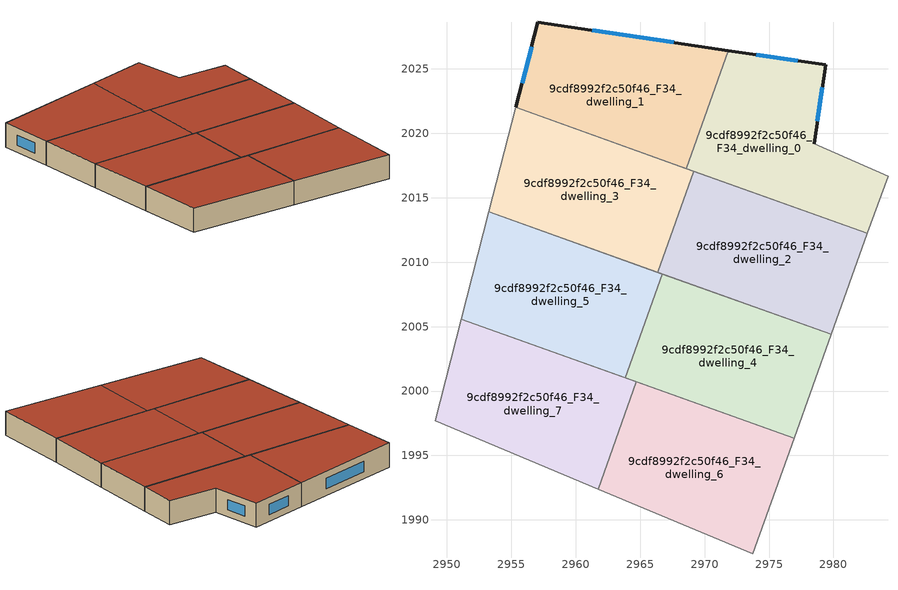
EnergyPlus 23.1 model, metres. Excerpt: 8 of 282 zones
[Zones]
9cdf8992f2c50f46_F34_dwelling_0
 floor to 9cdf8992f2c50f46_F33_dwelling_0 (EU_floor_Construction): 2979.39,2025.3 2978.5,2019.21 2984.23,2016.69 2982.64,2012.23 2968.57,2017.27 2971.85,2026.42 z102
 wall outside (EU_wall_Construction): 2978.5,2019.21 2979.39,2025.3 2971.85,2026.42 z102:105
 wall adiabatic (EU_wall_Construction): 2968.57,2017.27 2982.64,2012.23 2984.23,2016.69 2978.5,2019.21 z102:105
 wall to 9cdf8992f2c50f46_F34_dwelling_1 (EU_wall_Construction): 2971.85,2026.42 2968.57,2017.27 z102:105
 window (EU_Window_Construction): 2977.24,2025.62 2974.01,2026.1 / 2978.75,2020.95 2979.14,2023.56 z102.86:104.14
 roof outside (EU_roof_Construction): 2982.64,2012.23 2984.23,2016.69 2978.5,2019.21 2979.39,2025.3 2971.85,2026.42 2968.57,2017.27 z105
9cdf8992f2c50f46_F34_dwelling_1
 floor to 9cdf8992f2c50f46_F33_dwelling_1 (EU_floor_Construction): 2971.85,2026.42 2968.57,2017.27 2955.35,2022.01 2957.05,2028.62 z102
 wall outside (EU_wall_Construction): 2971.85,2026.42 2957.05,2028.62 2955.35,2022.01 z102:105
 wall adiabatic (EU_wall_Construction): 2955.35,2022.01 2968.57,2017.27 z102:105
 window (EU_Window_Construction): 2967.62,2027.05 2961.28,2028 / 2956.57,2026.73 2955.83,2023.9 z102.86:104.14
 roof outside (EU_roof_Construction): 2968.57,2017.27 2971.85,2026.42 2957.05,2028.62 2955.35,2022.01 z105
9cdf8992f2c50f46_F34_dwelling_2
 floor to 9cdf8992f2c50f46_F33_dwelling_2 (EU_floor_Construction): 2982.64,2012.23 2979.83,2004.39 2966.36,2009.21 2969.17,2017.05 z102
 wall adiabatic (EU_wall_Construction): 2966.36,2009.21 2979.83,2004.39 2982.64,2012.23 2969.17,2017.05 z102:105
 wall to 9cdf8992f2c50f46_F34_dwelling_3 (EU_wall_Construction): 2969.17,2017.05 2966.36,2009.21 z102:105
 roof outside (EU_roof_Construction): 2979.83,2004.39 2982.64,2012.23 2969.17,2017.05 2966.36,2009.21 z105
9cdf8992f2c50f46_F34_dwelling_3
 floor to 9cdf8992f2c50f46_F33_dwelling_3 (EU_floor_Construction): 2969.17,2017.05 2966.36,2009.21 2953.26,2013.91 2955.35,2022.01 z102
 wall adiabatic (EU_wall_Construction): 2969.17,2017.05 2955.35,2022.01 2953.26,2013.91 2966.36,2009.21 z102:105
 roof outside (EU_roof_Construction): 2966.36,2009.21 2969.17,2017.05 2955.35,2022.01 2953.26,2013.91 z105
9cdf8992f2c50f46_F34_dwelling_4
 floor to 9cdf8992f2c50f46_F33_dwelling_4 (EU_floor_Construction): 2979.83,2004.39 2976.94,1996.33 2963.84,2001.02 2966.73,2009.08 z102
 wall adiabatic (EU_wall_Construction): 2963.84,2001.02 2976.94,1996.33 2979.83,2004.39 2966.73,2009.08 z102:105
 wall to 9cdf8992f2c50f46_F34_dwelling_5 (EU_wall_Construction): 2966.73,2009.08 2963.84,2001.02 z102:105
 roof outside (EU_roof_Construction): 2976.94,1996.33 2979.83,2004.39 2966.73,2009.08 2963.84,2001.02 z105
9cdf8992f2c50f46_F34_dwelling_5
 floor to 9cdf8992f2c50f46_F33_dwelling_5 (EU_floor_Construction): 2966.73,2009.08 2963.84,2001.02 2951.11,2005.58 2953.26,2013.91 z102
 wall adiabatic (EU_wall_Construction): 2966.73,2009.08 2953.26,2013.91 2951.11,2005.58 2963.84,2001.02 z102:105
 roof outside (EU_roof_Construction): 2963.84,2001.02 2966.73,2009.08 2953.26,2013.91 2951.11,2005.58 z105
9cdf8992f2c50f46_F34_dwelling_6
 floor to 9cdf8992f2c50f46_F33_dwelling_6 (EU_floor_Construction): 2976.94,1996.33 2973.73,1987.37 2961.73,1992.39 2964.71,2000.71 z102
 wall adiabatic (EU_wall_Construction): 2961.73,1992.39 2973.73,1987.37 2976.94,1996.33 2964.71,2000.71 z102:105
 wall to 9cdf8992f2c50f46_F34_dwelling_7 (EU_wall_Construction): 2964.71,2000.71 2961.73,1992.39 z102:105
 roof outside (EU_roof_Construction): 2973.73,1987.37 2976.94,1996.33 2964.71,2000.71 2961.73,1992.39 z105
9cdf8992f2c50f46_F34_dwelling_7
 floor to 9cdf8992f2c50f46_F33_dwelling_7 (EU_floor_Construction): 2964.71,2000.71 2961.73,1992.39 2949.08,1997.68 2951.11,2005.58 z102
 wall adiabatic (EU_wall_Construction): 2964.71,2000.71 2951.11,2005.58 2949.08,1997.68 2961.73,1992.39 z102:105
 roof outside (EU_roof_Construction): 2961.73,1992.39 2964.71,2000.71 2951.11,2005.58 2949.08,1997.68 z105
[Building]
EU S2 Campaign: North Axis=0; Terrain=City; Solar Distribution=FullExterior
[Site:Location]
Helsinki-Vantaa.AP: Latitude=60.317; Longitude=24.963; Time Zone=2; Elevation=54.6
[SizingPeriod:WeatherFileDays]
AnnualSizingPeriod: Begin Month=1; Begin Day of Month=1; End Month=12; End Day of Month=31; Day of Week for Start Day=Monday; Use Weather File Daylight Saving Period=No; Use Weather File Rain and Snow Indicators=No
[MATERIAL]
EU_InternalMass_Material: Roughness=MediumRough; Thickness=0.1; Conductivity=1; Density=1800; Specific Heat=900; Thermal Absorptance=0.9; Solar Absorptance=0.7; Visible Absorptance=0.7
[MATERIAL:NOMASS] Roughness=MediumRough; Thermal Absorptance=0.9; Solar Absorptance=0.7; Visible Absorptance=0.7
Name | Thermal Resistance
EU_wall_NoMass | 5.91765
EU_roof_NoMass | 11.1778
EU_floor_NoMass | 6.2875
[WINDOWMATERIAL:SIMPLEGLAZINGSYSTEM]
EU_Window_SimpleGlazing: UFactor=0.994035; Solar Heat Gain Coefficient=0.7; Visible Transmittance=0.7
[CONSTRUCTION]
EU_wall_Construction: EU_wall_NoMass
EU_roof_Construction: EU_roof_NoMass
EU_floor_Construction: EU_floor_NoMass
EU_Window_Construction: EU_Window_SimpleGlazing
EU_InternalMass_Construction: EU_InternalMass_Material
[ZONE] Type=1; Multiplier=1; Ceiling Height=autocalculate; Floor Area=autocalculate; Part of Total Floor Area=Yes
Name | Volume
9cdf8992f2c50f46_F34_dwelling_0 | 357.466
9cdf8992f2c50f46_F34_dwelling_1 | 357.464
9cdf8992f2c50f46_F34_dwelling_2 | 357.456
9cdf8992f2c50f46_F34_dwelling_3 | 357.463
9cdf8992f2c50f46_F34_dwelling_4 | 357.469
9cdf8992f2c50f46_F34_dwelling_5 | 357.488
9cdf8992f2c50f46_F34_dwelling_6 | 357.472
9cdf8992f2c50f46_F34_dwelling_7 | 357.478
[INTERNALMASS] Construction=EU_InternalMass_Construction
Name | Zone or ZoneList | Surface Area
9cdf8992f2c50f46_F34_dwelling_0_EU_InternalMass | 9cdf8992f2c50f46_F34_dwelling_0 | 119.155
9cdf8992f2c50f46_F34_dwelling_1_EU_InternalMass | 9cdf8992f2c50f46_F34_dwelling_1 | 119.155
9cdf8992f2c50f46_F34_dwelling_2_EU_InternalMass | 9cdf8992f2c50f46_F34_dwelling_2 | 119.15
9cdf8992f2c50f46_F34_dwelling_3_EU_InternalMass | 9cdf8992f2c50f46_F34_dwelling_3 | 119.157
9cdf8992f2c50f46_F34_dwelling_4_EU_InternalMass | 9cdf8992f2c50f46_F34_dwelling_4 | 119.157
9cdf8992f2c50f46_F34_dwelling_5_EU_InternalMass | 9cdf8992f2c50f46_F34_dwelling_5 | 119.163
9cdf8992f2c50f46_F34_dwelling_6_EU_InternalMass | 9cdf8992f2c50f46_F34_dwelling_6 | 119.156
9cdf8992f2c50f46_F34_dwelling_7_EU_InternalMass | 9cdf8992f2c50f46_F34_dwelling_7 | 119.159
[OTHEREQUIPMENT] Fuel Type=Electricity; Design Level Calculation Method=Watts/Area; Power per Zone Floor Area=1; Fraction Latent=0; Fraction Radiant=0; Fraction Lost=0; Carbon Dioxide Generation Rate=0; EndUse Subcategory=EU_Step8_InternalGains
Name | Zone or ZoneList or Space or SpaceList | Schedule
EU_Step8_InternalGain_9cdf8992f2c50f46_F34_dwelling_0_f000 | 9cdf8992f2c50f46_F34_dwelling_0 | EU_Step8_GainSchedule_9cdf8992f2c50f46_F34_dwelling_0_f000
EU_Step8_InternalGain_9cdf8992f2c50f46_F34_dwelling_1_f000 | 9cdf8992f2c50f46_F34_dwelling_1 | EU_Step8_GainSchedule_9cdf8992f2c50f46_F34_dwelling_1_f000
EU_Step8_InternalGain_9cdf8992f2c50f46_F34_dwelling_2_f000 | 9cdf8992f2c50f46_F34_dwelling_2 | EU_Step8_GainSchedule_9cdf8992f2c50f46_F34_dwelling_2_f000
EU_Step8_InternalGain_9cdf8992f2c50f46_F34_dwelling_3_f000 | 9cdf8992f2c50f46_F34_dwelling_3 | EU_Step8_GainSchedule_9cdf8992f2c50f46_F34_dwelling_3_f000
EU_Step8_InternalGain_9cdf8992f2c50f46_F34_dwelling_4_f000 | 9cdf8992f2c50f46_F34_dwelling_4 | EU_Step8_GainSchedule_9cdf8992f2c50f46_F34_dwelling_4_f000
EU_Step8_InternalGain_9cdf8992f2c50f46_F34_dwelling_5_f000 | 9cdf8992f2c50f46_F34_dwelling_5 | EU_Step8_GainSchedule_9cdf8992f2c50f46_F34_dwelling_5_f000
EU_Step8_InternalGain_9cdf8992f2c50f46_F34_dwelling_6_f000 | 9cdf8992f2c50f46_F34_dwelling_6 | EU_Step8_GainSchedule_9cdf8992f2c50f46_F34_dwelling_6_f000
EU_Step8_InternalGain_9cdf8992f2c50f46_F34_dwelling_7_f000 | 9cdf8992f2c50f46_F34_dwelling_7 | EU_Step8_GainSchedule_9cdf8992f2c50f46_F34_dwelling_7_f000
[ZONEVENTILATION:DESIGNFLOWRATE] Schedule=EU_AlwaysOn; Design Flow Rate Calculation Method=AirChanges/Hour; Air Changes per Hour=0.596421; Ventilation Type=Natural; Fan Pressure Rise=0; Fan Total Efficiency=1; Constant Term Coefficient=1; Temperature Term Coefficient=0; Velocity Term Coefficient=0; Velocity Squared Term Coefficient=0; Minimum Indoor Temperature=-100; Maximum Indoor Temperature=100; Delta Temperature=-100; Minimum Outdoor Temperature=-100; Maximum Outdoor Temperature=100; Maximum Wind Speed=40
Name | Zone or ZoneList or Space or SpaceList
EU_ConstantAir_9cdf8992f2c50f46_F34_dwelling_0 | 9cdf8992f2c50f46_F34_dwelling_0
EU_ConstantAir_9cdf8992f2c50f46_F34_dwelling_1 | 9cdf8992f2c50f46_F34_dwelling_1
EU_ConstantAir_9cdf8992f2c50f46_F34_dwelling_2 | 9cdf8992f2c50f46_F34_dwelling_2
EU_ConstantAir_9cdf8992f2c50f46_F34_dwelling_3 | 9cdf8992f2c50f46_F34_dwelling_3
EU_ConstantAir_9cdf8992f2c50f46_F34_dwelling_4 | 9cdf8992f2c50f46_F34_dwelling_4
EU_ConstantAir_9cdf8992f2c50f46_F34_dwelling_5 | 9cdf8992f2c50f46_F34_dwelling_5
EU_ConstantAir_9cdf8992f2c50f46_F34_dwelling_6 | 9cdf8992f2c50f46_F34_dwelling_6
EU_ConstantAir_9cdf8992f2c50f46_F34_dwelling_7 | 9cdf8992f2c50f46_F34_dwelling_7
[HVACTEMPLATE:THERMOSTAT] Constant Heating Setpoint=20; Constant Cooling Setpoint=50
EU_HeatOnly_9cdf8992f2c50f46_F0_dwelling_0; EU_HeatOnly_9cdf8992f2c50f46_F0_dwelling_1; EU_HeatOnly_9cdf8992f2c50f46_F0_dwelling_2; EU_HeatOnly_9cdf8992f2c50f46_F0_dwelling_3; EU_HeatOnly_9cdf8992f2c50f46_F0_dwelling_4; EU_HeatOnly_9cdf8992f2c50f46_F0_dwelling_5; EU_HeatOnly_9cdf8992f2c50f46_F0_dwelling_6; EU_HeatOnly_9cdf8992f2c50f46_F0_dwelling_7; EU_HeatOnly_9cdf8992f2c50f46_F0_dwelling_8; EU_HeatOnly_9cdf8992f2c50f46_F1_dwelling_0; EU_HeatOnly_9cdf8992f2c50f46_F1_dwelling_1; EU_HeatOnly_9cdf8992f2c50f46_F1_dwelling_2; EU_HeatOnly_9cdf8992f2c50f46_F1_dwelling_3; EU_HeatOnly_9cdf8992f2c50f46_F1_dwelling_4; EU_HeatOnly_9cdf8992f2c50f46_F1_dwelling_5; EU_HeatOnly_9cdf8992f2c50f46_F1_dwelling_6; EU_HeatOnly_9cdf8992f2c50f46_F1_dwelling_7; EU_HeatOnly_9cdf8992f2c50f46_F1_dwelling_8; EU_HeatOnly_9cdf8992f2c50f46_F2_dwelling_0; EU_HeatOnly_9cdf8992f2c50f46_F2_dwelling_1; EU_HeatOnly_9cdf8992f2c50f46_F2_dwelling_2; EU_HeatOnly_9cdf8992f2c50f46_F2_dwelling_3; EU_HeatOnly_9cdf8992f2c50f46_F2_dwelling_4; EU_HeatOnly_9cdf8992f2c50f46_F2_dwelling_5; EU_HeatOnly_9cdf8992f2c50f46_F2_dwelling_6; EU_HeatOnly_9cdf8992f2c50f46_F2_dwelling_7; EU_HeatOnly_9cdf8992f2c50f46_F3_dwelling_0; EU_HeatOnly_9cdf8992f2c50f46_F3_dwelling_1; EU_HeatOnly_9cdf8992f2c50f46_F3_dwelling_2; EU_HeatOnly_9cdf8992f2c50f46_F3_dwelling_3; EU_HeatOnly_9cdf8992f2c50f46_F3_dwelling_4; EU_HeatOnly_9cdf8992f2c50f46_F3_dwelling_5; EU_HeatOnly_9cdf8992f2c50f46_F3_dwelling_6; EU_HeatOnly_9cdf8992f2c50f46_F3_dwelling_7; EU_HeatOnly_9cdf8992f2c50f46_F4_dwelling_0; EU_HeatOnly_9cdf8992f2c50f46_F4_dwelling_1; EU_HeatOnly_9cdf8992f2c50f46_F4_dwelling_2; EU_HeatOnly_9cdf8992f2c50f46_F4_dwelling_3; EU_HeatOnly_9cdf8992f2c50f46_F4_dwelling_4; EU_HeatOnly_9cdf8992f2c50f46_F4_dwelling_5; EU_HeatOnly_9cdf8992f2c50f46_F4_dwelling_6; EU_HeatOnly_9cdf8992f2c50f46_F4_dwelling_7; EU_HeatOnly_9cdf8992f2c50f46_F5_dwelling_0; EU_HeatOnly_9cdf8992f2c50f46_F5_dwelling_1; EU_HeatOnly_9cdf8992f2c50f46_F5_dwelling_2; EU_HeatOnly_9cdf8992f2c50f46_F5_dwelling_3; EU_HeatOnly_9cdf8992f2c50f46_F5_dwelling_4; EU_HeatOnly_9cdf8992f2c50f46_F5_dwelling_5; EU_HeatOnly_9cdf8992f2c50f46_F5_dwelling_6; EU_HeatOnly_9cdf8992f2c50f46_F5_dwelling_7; EU_HeatOnly_9cdf8992f2c50f46_F6_dwelling_0; EU_HeatOnly_9cdf8992f2c50f46_F6_dwelling_1; EU_HeatOnly_9cdf8992f2c50f46_F6_dwelling_2; EU_HeatOnly_9cdf8992f2c50f46_F6_dwelling_3; EU_HeatOnly_9cdf8992f2c50f46_F6_dwelling_4; EU_HeatOnly_9cdf8992f2c50f46_F6_dwelling_5; EU_HeatOnly_9cdf8992f2c50f46_F6_dwelling_6; EU_HeatOnly_9cdf8992f2c50f46_F6_dwelling_7; EU_HeatOnly_9cdf8992f2c50f46_F7_dwelling_0; EU_HeatOnly_9cdf8992f2c50f46_F7_dwelling_1; EU_HeatOnly_9cdf8992f2c50f46_F7_dwelling_2; EU_HeatOnly_9cdf8992f2c50f46_F7_dwelling_3; EU_HeatOnly_9cdf8992f2c50f46_F7_dwelling_4; EU_HeatOnly_9cdf8992f2c50f46_F7_dwelling_5; EU_HeatOnly_9cdf8992f2c50f46_F7_dwelling_6; EU_HeatOnly_9cdf8992f2c50f46_F7_dwelling_7; EU_HeatOnly_9cdf8992f2c50f46_F8_dwelling_0; EU_HeatOnly_9cdf8992f2c50f46_F8_dwelling_1; EU_HeatOnly_9cdf8992f2c50f46_F8_dwelling_2; EU_HeatOnly_9cdf8992f2c50f46_F8_dwelling_3; EU_HeatOnly_9cdf8992f2c50f46_F8_dwelling_4; EU_HeatOnly_9cdf8992f2c50f46_F8_dwelling_5; EU_HeatOnly_9cdf8992f2c50f46_F8_dwelling_6; EU_HeatOnly_9cdf8992f2c50f46_F8_dwelling_7; EU_HeatOnly_9cdf8992f2c50f46_F9_dwelling_0; EU_HeatOnly_9cdf8992f2c50f46_F9_dwelling_1; EU_HeatOnly_9cdf8992f2c50f46_F9_dwelling_2; EU_HeatOnly_9cdf8992f2c50f46_F9_dwelling_3; EU_HeatOnly_9cdf8992f2c50f46_F9_dwelling_4; EU_HeatOnly_9cdf8992f2c50f46_F9_dwelling_5; EU_HeatOnly_9cdf8992f2c50f46_F9_dwelling_6; EU_HeatOnly_9cdf8992f2c50f46_F9_dwelling_7; EU_HeatOnly_9cdf8992f2c50f46_F10_dwelling_0; EU_HeatOnly_9cdf8992f2c50f46_F10_dwelling_1; EU_HeatOnly_9cdf8992f2c50f46_F10_dwelling_2; EU_HeatOnly_9cdf8992f2c50f46_F10_dwelling_3; EU_HeatOnly_9cdf8992f2c50f46_F10_dwelling_4; EU_HeatOnly_9cdf8992f2c50f46_F10_dwelling_5; EU_HeatOnly_9cdf8992f2c50f46_F10_dwelling_6; EU_HeatOnly_9cdf8992f2c50f46_F10_dwelling_7; EU_HeatOnly_9cdf8992f2c50f46_F11_dwelling_0; EU_HeatOnly_9cdf8992f2c50f46_F11_dwelling_1; EU_HeatOnly_9cdf8992f2c50f46_F11_dwelling_2; EU_HeatOnly_9cdf8992f2c50f46_F11_dwelling_3; EU_HeatOnly_9cdf8992f2c50f46_F11_dwelling_4; EU_HeatOnly_9cdf8992f2c50f46_F11_dwelling_5; EU_HeatOnly_9cdf8992f2c50f46_F11_dwelling_6; EU_HeatOnly_9cdf8992f2c50f46_F11_dwelling_7; EU_HeatOnly_9cdf8992f2c50f46_F12_dwelling_0; EU_HeatOnly_9cdf8992f2c50f46_F12_dwelling_1; EU_HeatOnly_9cdf8992f2c50f46_F12_dwelling_2; EU_HeatOnly_9cdf8992f2c50f46_F12_dwelling_3; EU_HeatOnly_9cdf8992f2c50f46_F12_dwelling_4; EU_HeatOnly_9cdf8992f2c50f46_F12_dwelling_5; EU_HeatOnly_9cdf8992f2c50f46_F12_dwelling_6; EU_HeatOnly_9cdf8992f2c50f46_F12_dwelling_7; EU_HeatOnly_9cdf8992f2c50f46_F13_dwelling_0; EU_HeatOnly_9cdf8992f2c50f46_F13_dwelling_1; EU_HeatOnly_9cdf8992f2c50f46_F13_dwelling_2; EU_HeatOnly_9cdf8992f2c50f46_F13_dwelling_3; EU_HeatOnly_9cdf8992f2c50f46_F13_dwelling_4; EU_HeatOnly_9cdf8992f2c50f46_F13_dwelling_5; EU_HeatOnly_9cdf8992f2c50f46_F13_dwelling_6; EU_HeatOnly_9cdf8992f2c50f46_F13_dwelling_7; EU_HeatOnly_9cdf8992f2c50f46_F14_dwelling_0; EU_HeatOnly_9cdf8992f2c50f46_F14_dwelling_1; EU_HeatOnly_9cdf8992f2c50f46_F14_dwelling_2; EU_HeatOnly_9cdf8992f2c50f46_F14_dwelling_3; EU_HeatOnly_9cdf8992f2c50f46_F14_dwelling_4; EU_HeatOnly_9cdf8992f2c50f46_F14_dwelling_5; EU_HeatOnly_9cdf8992f2c50f46_F14_dwelling_6; EU_HeatOnly_9cdf8992f2c50f46_F14_dwelling_7; EU_HeatOnly_9cdf8992f2c50f46_F15_dwelling_0; EU_HeatOnly_9cdf8992f2c50f46_F15_dwelling_1; EU_HeatOnly_9cdf8992f2c50f46_F15_dwelling_2; EU_HeatOnly_9cdf8992f2c50f46_F15_dwelling_3; EU_HeatOnly_9cdf8992f2c50f46_F15_dwelling_4; EU_HeatOnly_9cdf8992f2c50f46_F15_dwelling_5; EU_HeatOnly_9cdf8992f2c50f46_F15_dwelling_6; EU_HeatOnly_9cdf8992f2c50f46_F15_dwelling_7; EU_HeatOnly_9cdf8992f2c50f46_F16_dwelling_0; EU_HeatOnly_9cdf8992f2c50f46_F16_dwelling_1; EU_HeatOnly_9cdf8992f2c50f46_F16_dwelling_2; EU_HeatOnly_9cdf8992f2c50f46_F16_dwelling_3; EU_HeatOnly_9cdf8992f2c50f46_F16_dwelling_4; EU_HeatOnly_9cdf8992f2c50f46_F16_dwelling_5; EU_HeatOnly_9cdf8992f2c50f46_F16_dwelling_6; EU_HeatOnly_9cdf8992f2c50f46_F16_dwelling_7; EU_HeatOnly_9cdf8992f2c50f46_F17_dwelling_0; EU_HeatOnly_9cdf8992f2c50f46_F17_dwelling_1; EU_HeatOnly_9cdf8992f2c50f46_F17_dwelling_2; EU_HeatOnly_9cdf8992f2c50f46_F17_dwelling_3; EU_HeatOnly_9cdf8992f2c50f46_F17_dwelling_4; EU_HeatOnly_9cdf8992f2c50f46_F17_dwelling_5; EU_HeatOnly_9cdf8992f2c50f46_F17_dwelling_6; EU_HeatOnly_9cdf8992f2c50f46_F17_dwelling_7; EU_HeatOnly_9cdf8992f2c50f46_F18_dwelling_0; EU_HeatOnly_9cdf8992f2c50f46_F18_dwelling_1; EU_HeatOnly_9cdf8992f2c50f46_F18_dwelling_2; EU_HeatOnly_9cdf8992f2c50f46_F18_dwelling_3; EU_HeatOnly_9cdf8992f2c50f46_F18_dwelling_4; EU_HeatOnly_9cdf8992f2c50f46_F18_dwelling_5; EU_HeatOnly_9cdf8992f2c50f46_F18_dwelling_6; EU_HeatOnly_9cdf8992f2c50f46_F18_dwelling_7; EU_HeatOnly_9cdf8992f2c50f46_F19_dwelling_0; EU_HeatOnly_9cdf8992f2c50f46_F19_dwelling_1; EU_HeatOnly_9cdf8992f2c50f46_F19_dwelling_2; EU_HeatOnly_9cdf8992f2c50f46_F19_dwelling_3; EU_HeatOnly_9cdf8992f2c50f46_F19_dwelling_4; EU_HeatOnly_9cdf8992f2c50f46_F19_dwelling_5; EU_HeatOnly_9cdf8992f2c50f46_F19_dwelling_6; EU_HeatOnly_9cdf8992f2c50f46_F19_dwelling_7; EU_HeatOnly_9cdf8992f2c50f46_F20_dwelling_0; EU_HeatOnly_9cdf8992f2c50f46_F20_dwelling_1; EU_HeatOnly_9cdf8992f2c50f46_F20_dwelling_2; EU_HeatOnly_9cdf8992f2c50f46_F20_dwelling_3; EU_HeatOnly_9cdf8992f2c50f46_F20_dwelling_4; EU_HeatOnly_9cdf8992f2c50f46_F20_dwelling_5; EU_HeatOnly_9cdf8992f2c50f46_F20_dwelling_6; EU_HeatOnly_9cdf8992f2c50f46_F20_dwelling_7; EU_HeatOnly_9cdf8992f2c50f46_F21_dwelling_0; EU_HeatOnly_9cdf8992f2c50f46_F21_dwelling_1; EU_HeatOnly_9cdf8992f2c50f46_F21_dwelling_2; EU_HeatOnly_9cdf8992f2c50f46_F21_dwelling_3; EU_HeatOnly_9cdf8992f2c50f46_F21_dwelling_4; EU_HeatOnly_9cdf8992f2c50f46_F21_dwelling_5; EU_HeatOnly_9cdf8992f2c50f46_F21_dwelling_6; EU_HeatOnly_9cdf8992f2c50f46_F21_dwelling_7; EU_HeatOnly_9cdf8992f2c50f46_F22_dwelling_0; EU_HeatOnly_9cdf8992f2c50f46_F22_dwelling_1; EU_HeatOnly_9cdf8992f2c50f46_F22_dwelling_2; EU_HeatOnly_9cdf8992f2c50f46_F22_dwelling_3; EU_HeatOnly_9cdf8992f2c50f46_F22_dwelling_4; EU_HeatOnly_9cdf8992f2c50f46_F22_dwelling_5; EU_HeatOnly_9cdf8992f2c50f46_F22_dwelling_6; EU_HeatOnly_9cdf8992f2c50f46_F22_dwelling_7; EU_HeatOnly_9cdf8992f2c50f46_F23_dwelling_0; EU_HeatOnly_9cdf8992f2c50f46_F23_dwelling_1; EU_HeatOnly_9cdf8992f2c50f46_F23_dwelling_2; EU_HeatOnly_9cdf8992f2c50f46_F23_dwelling_3; EU_HeatOnly_9cdf8992f2c50f46_F23_dwelling_4; EU_HeatOnly_9cdf8992f2c50f46_F23_dwelling_5; EU_HeatOnly_9cdf8992f2c50f46_F23_dwelling_6; EU_HeatOnly_9cdf8992f2c50f46_F23_dwelling_7; EU_HeatOnly_9cdf8992f2c50f46_F24_dwelling_0; EU_HeatOnly_9cdf8992f2c50f46_F24_dwelling_1; EU_HeatOnly_9cdf8992f2c50f46_F24_dwelling_2; EU_HeatOnly_9cdf8992f2c50f46_F24_dwelling_3; EU_HeatOnly_9cdf8992f2c50f46_F24_dwelling_4; EU_HeatOnly_9cdf8992f2c50f46_F24_dwelling_5; EU_HeatOnly_9cdf8992f2c50f46_F24_dwelling_6; EU_HeatOnly_9cdf8992f2c50f46_F24_dwelling_7; EU_HeatOnly_9cdf8992f2c50f46_F25_dwelling_0; EU_HeatOnly_9cdf8992f2c50f46_F25_dwelling_1; EU_HeatOnly_9cdf8992f2c50f46_F25_dwelling_2; EU_HeatOnly_9cdf8992f2c50f46_F25_dwelling_3; EU_HeatOnly_9cdf8992f2c50f46_F25_dwelling_4; EU_HeatOnly_9cdf8992f2c50f46_F25_dwelling_5; EU_HeatOnly_9cdf8992f2c50f46_F25_dwelling_6; EU_HeatOnly_9cdf8992f2c50f46_F25_dwelling_7; EU_HeatOnly_9cdf8992f2c50f46_F26_dwelling_0; EU_HeatOnly_9cdf8992f2c50f46_F26_dwelling_1; EU_HeatOnly_9cdf8992f2c50f46_F26_dwelling_2; EU_HeatOnly_9cdf8992f2c50f46_F26_dwelling_3; EU_HeatOnly_9cdf8992f2c50f46_F26_dwelling_4; EU_HeatOnly_9cdf8992f2c50f46_F26_dwelling_5; EU_HeatOnly_9cdf8992f2c50f46_F26_dwelling_6; EU_HeatOnly_9cdf8992f2c50f46_F26_dwelling_7; EU_HeatOnly_9cdf8992f2c50f46_F27_dwelling_0; EU_HeatOnly_9cdf8992f2c50f46_F27_dwelling_1; EU_HeatOnly_9cdf8992f2c50f46_F27_dwelling_2; EU_HeatOnly_9cdf8992f2c50f46_F27_dwelling_3; EU_HeatOnly_9cdf8992f2c50f46_F27_dwelling_4; EU_HeatOnly_9cdf8992f2c50f46_F27_dwelling_5; EU_HeatOnly_9cdf8992f2c50f46_F27_dwelling_6; EU_HeatOnly_9cdf8992f2c50f46_F27_dwelling_7; EU_HeatOnly_9cdf8992f2c50f46_F28_dwelling_0; EU_HeatOnly_9cdf8992f2c50f46_F28_dwelling_1; EU_HeatOnly_9cdf8992f2c50f46_F28_dwelling_2; EU_HeatOnly_9cdf8992f2c50f46_F28_dwelling_3; EU_HeatOnly_9cdf8992f2c50f46_F28_dwelling_4; EU_HeatOnly_9cdf8992f2c50f46_F28_dwelling_5; EU_HeatOnly_9cdf8992f2c50f46_F28_dwelling_6; EU_HeatOnly_9cdf8992f2c50f46_F28_dwelling_7; EU_HeatOnly_9cdf8992f2c50f46_F29_dwelling_0; EU_HeatOnly_9cdf8992f2c50f46_F29_dwelling_1; EU_HeatOnly_9cdf8992f2c50f46_F29_dwelling_2; EU_HeatOnly_9cdf8992f2c50f46_F29_dwelling_3; EU_HeatOnly_9cdf8992f2c50f46_F29_dwelling_4; EU_HeatOnly_9cdf8992f2c50f46_F29_dwelling_5; EU_HeatOnly_9cdf8992f2c50f46_F29_dwelling_6; EU_HeatOnly_9cdf8992f2c50f46_F29_dwelling_7; EU_HeatOnly_9cdf8992f2c50f46_F30_dwelling_0; EU_HeatOnly_9cdf8992f2c50f46_F30_dwelling_1; EU_HeatOnly_9cdf8992f2c50f46_F30_dwelling_2; EU_HeatOnly_9cdf8992f2c50f46_F30_dwelling_3; EU_HeatOnly_9cdf8992f2c50f46_F30_dwelling_4; EU_HeatOnly_9cdf8992f2c50f46_F30_dwelling_5; EU_HeatOnly_9cdf8992f2c50f46_F30_dwelling_6; EU_HeatOnly_9cdf8992f2c50f46_F30_dwelling_7; EU_HeatOnly_9cdf8992f2c50f46_F31_dwelling_0; EU_HeatOnly_9cdf8992f2c50f46_F31_dwelling_1; EU_HeatOnly_9cdf8992f2c50f46_F31_dwelling_2; EU_HeatOnly_9cdf8992f2c50f46_F31_dwelling_3; EU_HeatOnly_9cdf8992f2c50f46_F31_dwelling_4; EU_HeatOnly_9cdf8992f2c50f46_F31_dwelling_5; EU_HeatOnly_9cdf8992f2c50f46_F31_dwelling_6; EU_HeatOnly_9cdf8992f2c50f46_F31_dwelling_7; EU_HeatOnly_9cdf8992f2c50f46_F32_dwelling_0; EU_HeatOnly_9cdf8992f2c50f46_F32_dwelling_1; EU_HeatOnly_9cdf8992f2c50f46_F32_dwelling_2; EU_HeatOnly_9cdf8992f2c50f46_F32_dwelling_3; EU_HeatOnly_9cdf8992f2c50f46_F32_dwelling_4; EU_HeatOnly_9cdf8992f2c50f46_F32_dwelling_5; EU_HeatOnly_9cdf8992f2c50f46_F32_dwelling_6; EU_HeatOnly_9cdf8992f2c50f46_F32_dwelling_7; EU_HeatOnly_9cdf8992f2c50f46_F33_dwelling_0; EU_HeatOnly_9cdf8992f2c50f46_F33_dwelling_1; EU_HeatOnly_9cdf8992f2c50f46_F33_dwelling_2; EU_HeatOnly_9cdf8992f2c50f46_F33_dwelling_3; EU_HeatOnly_9cdf8992f2c50f46_F33_dwelling_4; EU_HeatOnly_9cdf8992f2c50f46_F33_dwelling_5; EU_HeatOnly_9cdf8992f2c50f46_F33_dwelling_6; EU_HeatOnly_9cdf8992f2c50f46_F33_dwelling_7; EU_HeatOnly_9cdf8992f2c50f46_F34_dwelling_0; EU_HeatOnly_9cdf8992f2c50f46_F34_dwelling_1; EU_HeatOnly_9cdf8992f2c50f46_F34_dwelling_2; EU_HeatOnly_9cdf8992f2c50f46_F34_dwelling_3; EU_HeatOnly_9cdf8992f2c50f46_F34_dwelling_4; EU_HeatOnly_9cdf8992f2c50f46_F34_dwelling_5; EU_HeatOnly_9cdf8992f2c50f46_F34_dwelling_6; EU_HeatOnly_9cdf8992f2c50f46_F34_dwelling_7
[HVACTEMPLATE:ZONE:IDEALLOADSAIRSYSTEM] System Availability Schedule=EU_AlwaysOn; Maximum Heating Supply Air Temperature=50; Minimum Cooling Supply Air Temperature=13; Maximum Heating Supply Air Humidity Ratio=0.0156; Minimum Cooling Supply Air Humidity Ratio=0.0077; Heating Limit=NoLimit; Cooling Limit=NoLimit; Heating Availability Schedule=EU_AlwaysOn; Cooling Availability Schedule=EU_CoolingOff; Dehumidification Control Type=ConstantSensibleHeatRatio; Cooling Sensible Heat Ratio=0.7; Dehumidification Setpoint=60; Humidification Control Type=None; Humidification Setpoint=30; Outdoor Air Method=None; Outdoor Air Flow Rate per Person=0.00944; Outdoor Air Flow Rate per Zone Floor Area=0; Outdoor Air Flow Rate per Zone=0; Demand Controlled Ventilation Type=None; Outdoor Air Economizer Type=NoEconomizer; Heat Recovery Type=None; Sensible Heat Recovery Effectiveness=0.7; Latent Heat Recovery Effectiveness=0.65
Name | Template Thermostat
9cdf8992f2c50f46_F34_dwelling_0 | EU_HeatOnly_9cdf8992f2c50f46_F34_dwelling_0
9cdf8992f2c50f46_F34_dwelling_1 | EU_HeatOnly_9cdf8992f2c50f46_F34_dwelling_1
9cdf8992f2c50f46_F34_dwelling_2 | EU_HeatOnly_9cdf8992f2c50f46_F34_dwelling_2
9cdf8992f2c50f46_F34_dwelling_3 | EU_HeatOnly_9cdf8992f2c50f46_F34_dwelling_3
9cdf8992f2c50f46_F34_dwelling_4 | EU_HeatOnly_9cdf8992f2c50f46_F34_dwelling_4
9cdf8992f2c50f46_F34_dwelling_5 | EU_HeatOnly_9cdf8992f2c50f46_F34_dwelling_5
9cdf8992f2c50f46_F34_dwelling_6 | EU_HeatOnly_9cdf8992f2c50f46_F34_dwelling_6
9cdf8992f2c50f46_F34_dwelling_7 | EU_HeatOnly_9cdf8992f2c50f46_F34_dwelling_7
[SIZING:ZONE] Zone Cooling Design Supply Air Temperature Input Method=SupplyAirTemperature; Zone Cooling Design Supply Air Temperature=13; Zone Heating Design Supply Air Temperature Input Method=SupplyAirTemperature; Zone Heating Design Supply Air Temperature=50; Zone Cooling Design Supply Air Humidity Ratio=0.008; Zone Heating Design Supply Air Humidity Ratio=0.008; Cooling Design Air Flow Method=DesignDay; Cooling Design Air Flow Rate=0; Cooling Minimum Air Flow per Zone Floor Area=0.000762; Cooling Minimum Air Flow=0; Cooling Minimum Air Flow Fraction=0.2; Heating Design Air Flow Method=DesignDay; Heating Design Air Flow Rate=0; Heating Maximum Air Flow per Zone Floor Area=0.002032; Heating Maximum Air Flow=0.141576; Heating Maximum Air Flow Fraction=0.3; Account for Dedicated Outdoor Air System=No; Dedicated Outdoor Air System Control Strategy=NeutralSupplyAir; Dedicated Outdoor Air Low Setpoint Temperature for Design=autosize; Dedicated Outdoor Air High Setpoint Temperature for Design=autosize; Zone Load Sizing Method=Sensible Load Only No Latent Load; Zone Latent Cooling Design Supply Air Humidity Ratio Input Method=HumidityRatioDifference; Zone Cooling Design Supply Air Humidity Ratio Difference=0.005; Zone Latent Heating Design Supply Air Humidity Ratio Input Method=HumidityRatioDifference; Zone Humidification Design Supply Air Humidity Ratio Difference=0.005
9cdf8992f2c50f46_F34_dwelling_0; 9cdf8992f2c50f46_F34_dwelling_1; 9cdf8992f2c50f46_F34_dwelling_2; 9cdf8992f2c50f46_F34_dwelling_3; 9cdf8992f2c50f46_F34_dwelling_4; 9cdf8992f2c50f46_F34_dwelling_5; 9cdf8992f2c50f46_F34_dwelling_6; 9cdf8992f2c50f46_F34_dwelling_7
[SCHEDULE:CONSTANT]
Name | Hourly Value
EU_AlwaysOn | 1
EU_CoolingOff | 0
[SCHEDULE:FILE] Column Number=1; Rows to Skip at Top=0; Number of Hours of Data=8760; Column Separator=Comma; Interpolate to Timestep=No; Minutes per Item=60; Adjust Schedule for Daylight Savings=Yes
Name | File
EU_Step8_GainSchedule_9cdf8992f2c50f46_F34_dwelling_0_f000 | ../../schedules/9cdf8992f2c50f46/9cdf8992f2c50f46_F34_dwelling_0_f000_gain.csv
EU_Step8_GainSchedule_9cdf8992f2c50f46_F34_dwelling_1_f000 | ../../schedules/9cdf8992f2c50f46/9cdf8992f2c50f46_F34_dwelling_1_f000_gain.csv
EU_Step8_GainSchedule_9cdf8992f2c50f46_F34_dwelling_2_f000 | ../../schedules/9cdf8992f2c50f46/9cdf8992f2c50f46_F34_dwelling_2_f000_gain.csv
EU_Step8_GainSchedule_9cdf8992f2c50f46_F34_dwelling_3_f000 | ../../schedules/9cdf8992f2c50f46/9cdf8992f2c50f46_F34_dwelling_3_f000_gain.csv
EU_Step8_GainSchedule_9cdf8992f2c50f46_F34_dwelling_4_f000 | ../../schedules/9cdf8992f2c50f46/9cdf8992f2c50f46_F34_dwelling_4_f000_gain.csv
EU_Step8_GainSchedule_9cdf8992f2c50f46_F34_dwelling_5_f000 | ../../schedules/9cdf8992f2c50f46/9cdf8992f2c50f46_F34_dwelling_5_f000_gain.csv
EU_Step8_GainSchedule_9cdf8992f2c50f46_F34_dwelling_6_f000 | ../../schedules/9cdf8992f2c50f46/9cdf8992f2c50f46_F34_dwelling_6_f000_gain.csv
EU_Step8_GainSchedule_9cdf8992f2c50f46_F34_dwelling_7_f000 | ../../schedules/9cdf8992f2c50f46/9cdf8992f2c50f46_F34_dwelling_7_f000_gain.csv
